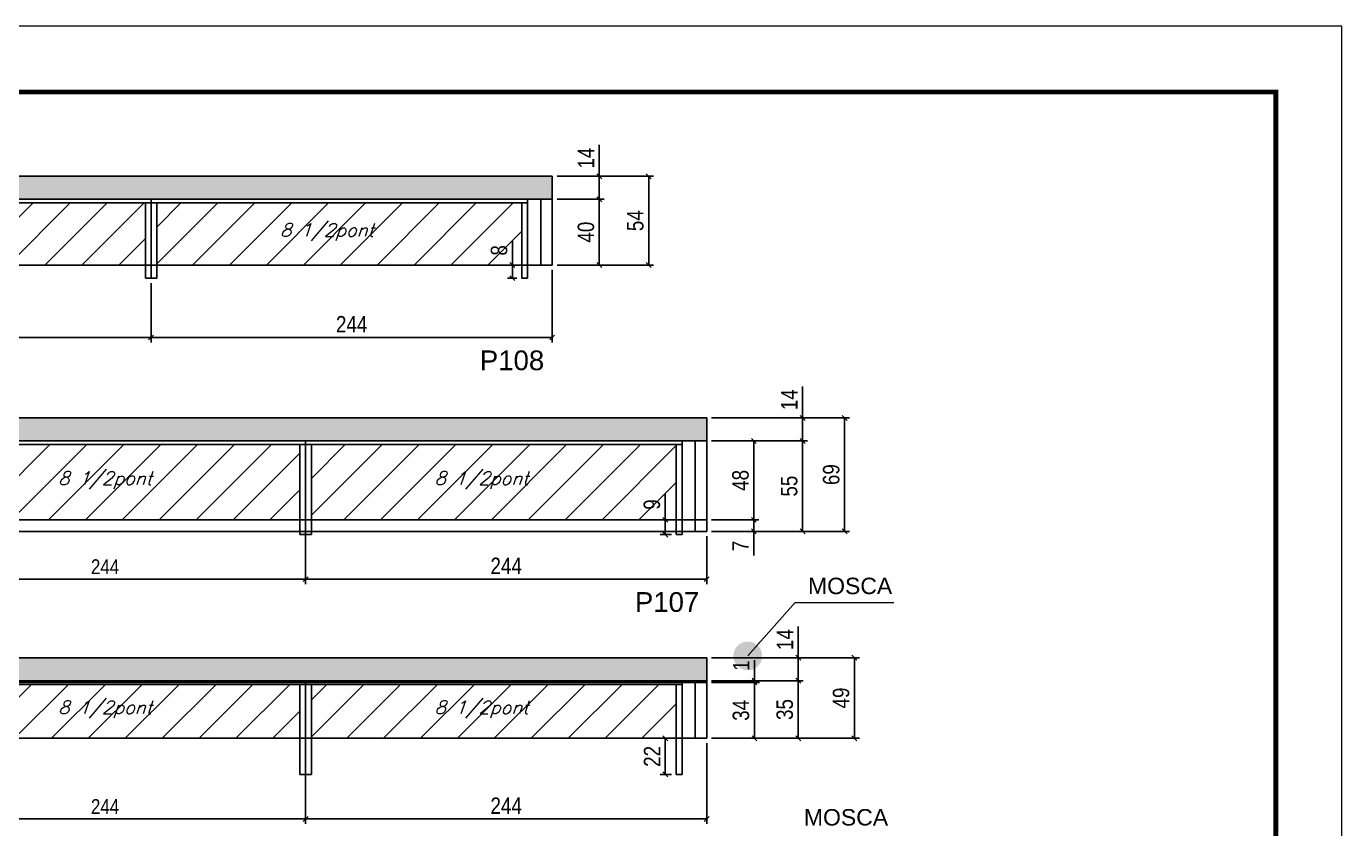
# Model space of a CAD drawing. Extents: x 2603 to 22413, y 1253 to 30260.
# Drawn here: x 3288 to 4088, y 27084 to 27572 of the extents above; entities that cross this region are included whole.
import ezdxf

# ---------------------------------------------------------------- set-up
doc = ezdxf.new("R2010")
doc.units = 0
doc.linetypes.add('DASHED', pattern=[0.75, 0.5, -0.25])
for name, color, linetype in [('5', 5, 'Continuous'), ('COTA', 241, 'Continuous'), ('Painéis', 200, 'Continuous'), ('SARR_2.2x7', 40, 'Continuous'), ('SARR_3.5x7', 81, 'Continuous'), ('texto', 7, 'Continuous')]:
    doc.layers.add(name, color=color, linetype=linetype)
for name, color, linetype, lineweight in [('CARIMBO', 255, 'Continuous', 9), ('Folhas', 255, 'Continuous', 9), ('Hachura', 251, 'Continuous', 9), ('SARRAFO DE PRESSAO', 251, 'DASHED', 9)]:
    doc.layers.add(name, color=color, linetype=linetype, lineweight=lineweight)
doc.styles.add('ARIAL', font='arial.ttf')
doc.styles.add('COTA TECNICA', font='techl___.ttf', dxfattribs={"height": 10})
doc.styles.add('COTA TECNICA-50', font='techl___.ttf', dxfattribs={"height": 9})
doc.styles.add('Romans', font='romans.shx')
doc.styles.get("Standard").update_dxf_attribs({"font": 'arial.ttf'})
doc.dimstyles.new('3x', dxfattribs={"dimtxt": 10, "dimasz": 5, "dimexe": 7, "dimexo": 5, "dimgap": 4, "dimtad": 1, "dimdec": 4, "dimlfac": 0.333333, "dimdsep": 46, "dimtxsty": 'Standard', "dimblk": 'DOT', "dimcen": 0.09, "dimclrd": 1, "dimclre": 1, "dimclrt": 2, "dimadec": 0, "dimazin": 2, "dimtfac": 1, "dimtdec": 4, "dimtmove": 0, "dimatfit": 3, "dimldrblk": 'DOT', "dimfxl": 1, "dimtolj": 1, "dimtzin": 0, "dimlwd": 9, "dimlwe": 9, "dimarcsym": 0})
doc.dimstyles.new('COTA PAINEL-50', dxfattribs={"dimtxt": 9, "dimasz": 3, "dimexe": 3, "dimexo": 3, "dimgap": 3, "dimtad": 1, "dimdec": 1, "dimzin": 12, "dimdsep": 46, "dimtxsty": 'COTA TECNICA-50', "dimblk1": 'OBLIQUE', "dimblk2": 'OBLIQUE', "dimsah": 1, "dimcen": 0.9, "dimclrd": 4, "dimclre": 4, "dimclrt": 240, "dimadec": 1, "dimazin": 3, "dimtfac": 1, "dimtdec": 1, "dimtmove": 0, "dimatfit": 3, "dimfxl": 1, "dimtolj": 1, "dimtzin": 12, "dimarcsym": 0})
doc.dimstyles.new('PAINEL', dxfattribs={"dimtxt": 10, "dimasz": 3, "dimexe": 3, "dimexo": 3, "dimgap": 3, "dimtad": 1, "dimdec": 1, "dimzin": 12, "dimdsep": 46, "dimtxsty": 'COTA TECNICA', "dimblk1": 'OBLIQUE', "dimblk2": 'OBLIQUE', "dimsah": 1, "dimcen": 0.9, "dimclrd": 4, "dimclre": 4, "dimclrt": 240, "dimadec": 1, "dimazin": 3, "dimtfac": 1, "dimtdec": 1, "dimtmove": 0, "dimatfit": 3, "dimfxl": 1, "dimtolj": 1, "dimtzin": 12, "dimarcsym": 0})

# ---------------------------------------------------------------- blocks, each defined once
blk = doc.blocks.new('9999999999')
at = {"layer": 'Folhas'}
blk.add_lwpolyline([(98138.98, 34190.21), (99623.98, 34190.21), (99623.98, 35240.21), (98138.98, 35240.21)], close=True, dxfattribs=at)
at = {"layer": 'Folhas', "color": 30, "const_width": 3}
blk.add_lwpolyline([(98213.98, 34230.21), (99583.98, 34230.21), (99583.98, 35200.21), (98213.98, 35200.21)], close=True, dxfattribs=at)
blk = doc.blocks.new('_Oblique')
at = {"color": 0, "linetype": 'ByBlock', "lineweight": -2}
blk.add_line((-0.5, -0.5), (0.5, 0.5), dxfattribs=at)
blk = doc.blocks.new('*D577')
at = {"layer": 'COTA', "color": 4, "linetype": 'ByBlock', "lineweight": -2, "transparency": 16777216}
for p, q in [((3119.71, 27415.76), (3119.71, 27379.67)), ((3363.71, 27415.76), (3363.71, 27379.67)), ((3363.71, 27382.67), (3119.71, 27382.67))]:
    blk.add_line(p, q, dxfattribs=at)
at = {"layer": 'Defpoints', "color": 0, "linetype": 'ByBlock', "transparency": 16777216}
for p in [(3119.71, 27418.76), (3363.71, 27418.76), (3119.71, 27382.67)]:
    blk.add_point(p, dxfattribs=at)
at = {"layer": 'COTA', "color": 4, "linetype": 'ByBlock', "lineweight": -2, "transparency": 16777216, "xscale": 3, "yscale": 3, "zscale": 3, "rotation": 180}
blk.add_blockref('_Oblique', (3119.71, 27382.67), dxfattribs=at)
at = {"layer": 'COTA', "color": 4, "linetype": 'ByBlock', "lineweight": -2, "transparency": 16777216, "xscale": 3, "yscale": 3, "zscale": 3}
blk.add_blockref('_Oblique', (3363.71, 27382.67), dxfattribs=at)
at = {"layer": 'COTA', "color": 240, "linetype": 'ByBlock', "transparency": 16777216, "insert": (3241.71, 27390.24), "char_height": 9, "attachment_point": 5, "style": 'COTA TECNICA-50'}
blk.add_mtext('\\A1;244', dxfattribs=at)
blk = doc.blocks.new('*D2988')
at = {"layer": 'COTA', "color": 4, "linetype": 'ByBlock', "lineweight": -2, "transparency": 16777216}
for p, q in [((3607.71, 27423.76), (3607.71, 27379.67)), ((3363.71, 27415.76), (3363.71, 27379.67)), ((3363.71, 27382.67), (3607.71, 27382.67))]:
    blk.add_line(p, q, dxfattribs=at)
at = {"layer": 'Defpoints', "color": 0, "linetype": 'ByBlock', "transparency": 16777216}
for p in [(3607.71, 27426.76), (3363.71, 27418.76), (3607.71, 27382.67)]:
    blk.add_point(p, dxfattribs=at)
at = {"layer": 'COTA', "color": 4, "linetype": 'ByBlock', "lineweight": -2, "transparency": 16777216, "xscale": 3, "yscale": 3, "zscale": 3, "rotation": 180}
blk.add_blockref('_Oblique', (3363.71, 27382.67), dxfattribs=at)
at = {"layer": 'COTA', "color": 4, "linetype": 'ByBlock', "lineweight": -2, "transparency": 16777216, "xscale": 3, "yscale": 3, "zscale": 3}
blk.add_blockref('_Oblique', (3607.71, 27382.67), dxfattribs=at)
at = {"layer": 'COTA', "color": 240, "linetype": 'ByBlock', "transparency": 16777216, "insert": (3485.71, 27390.74), "char_height": 10, "attachment_point": 5, "style": 'COTA TECNICA'}
blk.add_mtext('\\A1;244', dxfattribs=at)
blk = doc.blocks.new('*D2989')
at = {"layer": 'COTA', "color": 4, "linetype": 'ByBlock', "lineweight": -2, "transparency": 16777216}
for p, q in [((3610.71, 27466.76), (3639.37, 27466.76)), ((3636.37, 27466.76), (3636.37, 27426.76)), ((3610.71, 27426.76), (3639.37, 27426.76))]:
    blk.add_line(p, q, dxfattribs=at)
at = {"layer": 'Defpoints', "color": 0, "linetype": 'ByBlock', "transparency": 16777216}
for p in [(3607.71, 27466.76), (3607.71, 27426.76), (3636.37, 27426.76)]:
    blk.add_point(p, dxfattribs=at)
at = {"layer": 'COTA', "color": 4, "linetype": 'ByBlock', "lineweight": -2, "transparency": 16777216, "xscale": 3, "yscale": 3, "zscale": 3}
for p, rotation in [((3636.37, 27466.76), 90), ((3636.37, 27426.76), 270)]:
    blk.add_blockref('_Oblique', p, dxfattribs=dict(at, rotation=rotation))
at = {"layer": 'COTA', "color": 240, "linetype": 'ByBlock', "transparency": 16777216, "insert": (3628.27, 27446.76), "char_height": 10, "attachment_point": 5, "rotation": 90, "style": 'COTA TECNICA'}
blk.add_mtext('\\A1;40', dxfattribs=at)
blk = doc.blocks.new('*D2990')
at = {"layer": 'COTA', "color": 4, "linetype": 'ByBlock', "lineweight": -2, "transparency": 16777216}
for p, q in [((3636.37, 27480.76), (3636.37, 27499.88)), ((3610.71, 27480.76), (3639.37, 27480.76)), ((3636.37, 27466.76), (3636.37, 27480.76)), ((3610.71, 27466.76), (3639.37, 27466.76))]:
    blk.add_line(p, q, dxfattribs=at)
at = {"layer": 'Defpoints', "color": 0, "linetype": 'ByBlock', "transparency": 16777216}
for p in [(3607.71, 27480.76), (3636.37, 27480.76), (3607.71, 27466.76)]:
    blk.add_point(p, dxfattribs=at)
at = {"layer": 'COTA', "color": 4, "linetype": 'ByBlock', "lineweight": -2, "transparency": 16777216, "xscale": 3, "yscale": 3, "zscale": 3}
for p, rotation in [((3636.37, 27480.76), 90), ((3636.37, 27466.76), 270)]:
    blk.add_blockref('_Oblique', p, dxfattribs=dict(at, rotation=rotation))
at = {"layer": 'COTA', "color": 240, "linetype": 'ByBlock', "transparency": 16777216, "insert": (3628.3, 27491.82), "char_height": 10, "attachment_point": 5, "rotation": 90, "style": 'COTA TECNICA'}
blk.add_mtext('\\A1;14', dxfattribs=at)
blk = doc.blocks.new('*D2991')
at = {"layer": 'COTA', "color": 4, "linetype": 'ByBlock', "lineweight": -2, "transparency": 16777216}
for p, q in [((3610.71, 27480.76), (3669.42, 27480.76)), ((3666.42, 27426.76), (3666.42, 27480.76)), ((3610.71, 27426.76), (3669.42, 27426.76))]:
    blk.add_line(p, q, dxfattribs=at)
at = {"layer": 'Defpoints', "color": 0, "linetype": 'ByBlock', "transparency": 16777216}
for p in [(3607.71, 27480.76), (3666.42, 27480.76), (3607.71, 27426.76)]:
    blk.add_point(p, dxfattribs=at)
at = {"layer": 'COTA', "color": 4, "linetype": 'ByBlock', "lineweight": -2, "transparency": 16777216, "xscale": 3, "yscale": 3, "zscale": 3}
for p, rotation in [((3666.42, 27480.76), 90), ((3666.42, 27426.76), 270)]:
    blk.add_blockref('_Oblique', p, dxfattribs=dict(at, rotation=rotation))
at = {"layer": 'COTA', "color": 240, "linetype": 'ByBlock', "transparency": 16777216, "insert": (3658.31, 27453.76), "char_height": 10, "attachment_point": 5, "rotation": 90, "style": 'COTA TECNICA'}
blk.add_mtext('\\A1;54', dxfattribs=at)
blk = doc.blocks.new('*D578')
at = {"layer": 'COTA', "color": 4, "linetype": 'ByBlock', "lineweight": -2, "transparency": 16777216}
for p, q in [((3213.71, 27268.73), (3213.71, 27232.64)), ((3457.71, 27268.73), (3457.71, 27232.64)), ((3457.71, 27235.64), (3213.71, 27235.64))]:
    blk.add_line(p, q, dxfattribs=at)
at = {"layer": 'Defpoints', "color": 0, "linetype": 'ByBlock', "transparency": 16777216}
for p in [(3213.71, 27271.73), (3457.71, 27271.73), (3213.71, 27235.64)]:
    blk.add_point(p, dxfattribs=at)
at = {"layer": 'COTA', "color": 4, "linetype": 'ByBlock', "lineweight": -2, "transparency": 16777216, "xscale": 3, "yscale": 3, "zscale": 3, "rotation": 180}
blk.add_blockref('_Oblique', (3213.71, 27235.64), dxfattribs=at)
at = {"layer": 'COTA', "color": 4, "linetype": 'ByBlock', "lineweight": -2, "transparency": 16777216, "xscale": 3, "yscale": 3, "zscale": 3}
blk.add_blockref('_Oblique', (3457.71, 27235.64), dxfattribs=at)
at = {"layer": 'COTA', "color": 240, "linetype": 'ByBlock', "transparency": 16777216, "insert": (3335.71, 27243.21), "char_height": 9, "attachment_point": 5, "style": 'COTA TECNICA-50'}
blk.add_mtext('\\A1;244', dxfattribs=at)
blk = doc.blocks.new('*D2993')
at = {"layer": 'COTA', "color": 4, "linetype": 'ByBlock', "lineweight": -2, "transparency": 16777216}
for p, q in [((3457.71, 27268.73), (3457.71, 27232.64)), ((3701.71, 27261.73), (3701.71, 27232.64)), ((3457.71, 27235.64), (3701.71, 27235.64))]:
    blk.add_line(p, q, dxfattribs=at)
at = {"layer": 'Defpoints', "color": 0, "linetype": 'ByBlock', "transparency": 16777216}
for p in [(3457.71, 27271.73), (3701.71, 27264.73), (3701.71, 27235.64)]:
    blk.add_point(p, dxfattribs=at)
at = {"layer": 'COTA', "color": 4, "linetype": 'ByBlock', "lineweight": -2, "transparency": 16777216, "xscale": 3, "yscale": 3, "zscale": 3, "rotation": 180}
blk.add_blockref('_Oblique', (3457.71, 27235.64), dxfattribs=at)
at = {"layer": 'COTA', "color": 4, "linetype": 'ByBlock', "lineweight": -2, "transparency": 16777216, "xscale": 3, "yscale": 3, "zscale": 3}
blk.add_blockref('_Oblique', (3701.71, 27235.64), dxfattribs=at)
at = {"layer": 'COTA', "color": 240, "linetype": 'ByBlock', "transparency": 16777216, "insert": (3579.71, 27243.72), "char_height": 10, "attachment_point": 5, "style": 'COTA TECNICA'}
blk.add_mtext('\\A1;244', dxfattribs=at)
blk = doc.blocks.new('*D2994')
at = {"layer": 'COTA', "color": 4, "linetype": 'ByBlock', "lineweight": -2, "transparency": 16777216}
for p, q in [((3704.71, 27319.73), (3733.37, 27319.73)), ((3730.37, 27319.73), (3730.37, 27271.73)), ((3704.71, 27271.73), (3733.37, 27271.73))]:
    blk.add_line(p, q, dxfattribs=at)
at = {"layer": 'Defpoints', "color": 0, "linetype": 'ByBlock', "transparency": 16777216}
for p in [(3701.71, 27319.73), (3701.71, 27271.73), (3730.37, 27271.73)]:
    blk.add_point(p, dxfattribs=at)
at = {"layer": 'COTA', "color": 4, "linetype": 'ByBlock', "lineweight": -2, "transparency": 16777216, "xscale": 3, "yscale": 3, "zscale": 3}
for p, rotation in [((3730.37, 27319.73), 90), ((3730.37, 27271.73), 270)]:
    blk.add_blockref('_Oblique', p, dxfattribs=dict(at, rotation=rotation))
at = {"layer": 'COTA', "color": 240, "linetype": 'ByBlock', "transparency": 16777216, "insert": (3722.28, 27295.73), "char_height": 10, "attachment_point": 5, "rotation": 90, "style": 'COTA TECNICA'}
blk.add_mtext('\\A1;48', dxfattribs=at)
blk = doc.blocks.new('*D2995')
at = {"layer": 'COTA', "color": 4, "linetype": 'ByBlock', "lineweight": -2, "transparency": 16777216}
for p, q in [((3760.01, 27333.73), (3760.01, 27352.85)), ((3704.71, 27333.73), (3763.01, 27333.73)), ((3760.01, 27319.73), (3760.01, 27333.73)), ((3704.71, 27319.73), (3763.01, 27319.73))]:
    blk.add_line(p, q, dxfattribs=at)
at = {"layer": 'Defpoints', "color": 0, "linetype": 'ByBlock', "transparency": 16777216}
for p in [(3701.71, 27333.73), (3760.01, 27333.73), (3701.71, 27319.73)]:
    blk.add_point(p, dxfattribs=at)
at = {"layer": 'COTA', "color": 4, "linetype": 'ByBlock', "lineweight": -2, "transparency": 16777216, "xscale": 3, "yscale": 3, "zscale": 3}
for p, rotation in [((3760.01, 27333.73), 90), ((3760.01, 27319.73), 270)]:
    blk.add_blockref('_Oblique', p, dxfattribs=dict(at, rotation=rotation))
at = {"layer": 'COTA', "color": 240, "linetype": 'ByBlock', "transparency": 16777216, "insert": (3751.93, 27344.79), "char_height": 10, "attachment_point": 5, "rotation": 90, "style": 'COTA TECNICA'}
blk.add_mtext('\\A1;14', dxfattribs=at)
blk = doc.blocks.new('*D2996')
at = {"layer": 'COTA', "color": 4, "linetype": 'ByBlock', "lineweight": -2, "transparency": 16777216}
for p, q in [((3704.71, 27333.73), (3788.6, 27333.73)), ((3785.6, 27264.73), (3785.6, 27333.73)), ((3704.71, 27264.73), (3788.6, 27264.73))]:
    blk.add_line(p, q, dxfattribs=at)
at = {"layer": 'Defpoints', "color": 0, "linetype": 'ByBlock', "transparency": 16777216}
for p in [(3701.71, 27333.73), (3785.6, 27333.73), (3701.71, 27264.73)]:
    blk.add_point(p, dxfattribs=at)
at = {"layer": 'COTA', "color": 4, "linetype": 'ByBlock', "lineweight": -2, "transparency": 16777216, "xscale": 3, "yscale": 3, "zscale": 3}
for p, rotation in [((3785.6, 27333.73), 90), ((3785.6, 27264.73), 270)]:
    blk.add_blockref('_Oblique', p, dxfattribs=dict(at, rotation=rotation))
at = {"layer": 'COTA', "color": 240, "linetype": 'ByBlock', "transparency": 16777216, "insert": (3777.47, 27299.23), "char_height": 10, "attachment_point": 5, "rotation": 90, "style": 'COTA TECNICA'}
blk.add_mtext('\\A1;69', dxfattribs=at)
blk = doc.blocks.new('*D3053')
at = {"layer": 'COTA', "color": 4, "linetype": 'ByBlock', "lineweight": -2, "transparency": 16777216}
for p, q in [((3676.47, 27271.73), (3676.47, 27287.4)), ((3680.21, 27271.73), (3673.47, 27271.73)), ((3676.47, 27262.73), (3676.47, 27271.73)), ((3680.21, 27262.73), (3673.47, 27262.73))]:
    blk.add_line(p, q, dxfattribs=at)
at = {"layer": 'Defpoints', "color": 0, "linetype": 'ByBlock', "transparency": 16777216}
for p in [(3676.47, 27271.73), (3683.21, 27271.73), (3683.21, 27262.73)]:
    blk.add_point(p, dxfattribs=at)
at = {"layer": 'COTA', "color": 4, "linetype": 'ByBlock', "lineweight": -2, "transparency": 16777216, "xscale": 3, "yscale": 3, "zscale": 3}
for p, rotation in [((3676.47, 27271.73), 90), ((3676.47, 27262.73), 270)]:
    blk.add_blockref('_Oblique', p, dxfattribs=dict(at, rotation=rotation))
at = {"layer": 'COTA', "color": 240, "linetype": 'ByBlock', "transparency": 16777216, "insert": (3668.38, 27281.06), "char_height": 10, "attachment_point": 5, "rotation": 90, "style": 'COTA TECNICA'}
blk.add_mtext('\\A1;9', dxfattribs=at)
blk = doc.blocks.new('*D611')
at = {"layer": 'COTA', "color": 4, "linetype": 'ByBlock', "lineweight": -2, "transparency": 16777216}
for p, q in [((3213.71, 27135.81), (3213.71, 27086.72)), ((3457.71, 27135.81), (3457.71, 27086.72)), ((3457.71, 27089.72), (3213.71, 27089.72))]:
    blk.add_line(p, q, dxfattribs=at)
at = {"layer": 'Defpoints', "color": 0, "linetype": 'ByBlock', "transparency": 16777216}
for p in [(3213.71, 27138.81), (3457.71, 27138.81), (3213.71, 27089.72)]:
    blk.add_point(p, dxfattribs=at)
at = {"layer": 'COTA', "color": 4, "linetype": 'ByBlock', "lineweight": -2, "transparency": 16777216, "xscale": 3, "yscale": 3, "zscale": 3, "rotation": 180}
blk.add_blockref('_Oblique', (3213.71, 27089.72), dxfattribs=at)
at = {"layer": 'COTA', "color": 4, "linetype": 'ByBlock', "lineweight": -2, "transparency": 16777216, "xscale": 3, "yscale": 3, "zscale": 3}
blk.add_blockref('_Oblique', (3457.71, 27089.72), dxfattribs=at)
at = {"layer": 'COTA', "color": 240, "linetype": 'ByBlock', "transparency": 16777216, "insert": (3335.71, 27097.29), "char_height": 9, "attachment_point": 5, "style": 'COTA TECNICA-50'}
blk.add_mtext('\\A1;244', dxfattribs=at)
blk = doc.blocks.new('*D3055')
at = {"layer": 'COTA', "color": 4, "linetype": 'ByBlock', "lineweight": -2, "transparency": 16777216}
for p, q in [((3457.71, 27135.81), (3457.71, 27086.72)), ((3701.71, 27135.81), (3701.71, 27086.72)), ((3457.71, 27089.72), (3701.71, 27089.72))]:
    blk.add_line(p, q, dxfattribs=at)
at = {"layer": 'Defpoints', "color": 0, "linetype": 'ByBlock', "transparency": 16777216}
for p in [(3457.71, 27138.81), (3701.71, 27138.81), (3701.71, 27089.72)]:
    blk.add_point(p, dxfattribs=at)
at = {"layer": 'COTA', "color": 4, "linetype": 'ByBlock', "lineweight": -2, "transparency": 16777216, "xscale": 3, "yscale": 3, "zscale": 3, "rotation": 180}
blk.add_blockref('_Oblique', (3457.71, 27089.72), dxfattribs=at)
at = {"layer": 'COTA', "color": 4, "linetype": 'ByBlock', "lineweight": -2, "transparency": 16777216, "xscale": 3, "yscale": 3, "zscale": 3}
blk.add_blockref('_Oblique', (3701.71, 27089.72), dxfattribs=at)
at = {"layer": 'COTA', "color": 240, "linetype": 'ByBlock', "transparency": 16777216, "insert": (3579.71, 27097.8), "char_height": 10, "attachment_point": 5, "style": 'COTA TECNICA'}
blk.add_mtext('\\A1;244', dxfattribs=at)
blk = doc.blocks.new('*D3056')
at = {"layer": 'COTA', "color": 4, "linetype": 'ByBlock', "lineweight": -2, "transparency": 16777216}
for p, q in [((3680.21, 27138.81), (3673.47, 27138.81)), ((3676.47, 27116.81), (3676.47, 27138.81)), ((3680.21, 27116.81), (3673.47, 27116.81))]:
    blk.add_line(p, q, dxfattribs=at)
at = {"layer": 'Defpoints', "color": 0, "linetype": 'ByBlock', "transparency": 16777216}
for p in [(3676.47, 27138.81), (3683.21, 27138.81), (3683.21, 27116.81)]:
    blk.add_point(p, dxfattribs=at)
at = {"layer": 'COTA', "color": 4, "linetype": 'ByBlock', "lineweight": -2, "transparency": 16777216, "xscale": 3, "yscale": 3, "zscale": 3}
for p, rotation in [((3676.47, 27138.81), 90), ((3676.47, 27116.81), 270)]:
    blk.add_blockref('_Oblique', p, dxfattribs=dict(at, rotation=rotation))
at = {"layer": 'COTA', "color": 240, "linetype": 'ByBlock', "transparency": 16777216, "insert": (3668.47, 27127.81), "char_height": 10, "attachment_point": 5, "rotation": 90, "style": 'COTA TECNICA'}
blk.add_mtext('\\A1;22', dxfattribs=at)
blk = doc.blocks.new('*D3057')
at = {"layer": 'COTA', "color": 4, "linetype": 'ByBlock', "lineweight": -2, "transparency": 16777216}
for p, q in [((3583.51, 27426.76), (3583.51, 27441.58)), ((3586.21, 27426.76), (3580.51, 27426.76)), ((3583.51, 27418.76), (3583.51, 27426.76)), ((3586.21, 27418.76), (3580.51, 27418.76))]:
    blk.add_line(p, q, dxfattribs=at)
at = {"layer": 'Defpoints', "color": 0, "linetype": 'ByBlock', "transparency": 16777216}
for p in [(3583.51, 27426.76), (3589.21, 27426.76), (3589.21, 27418.76)]:
    blk.add_point(p, dxfattribs=at)
at = {"layer": 'COTA', "color": 4, "linetype": 'ByBlock', "lineweight": -2, "transparency": 16777216, "xscale": 3, "yscale": 3, "zscale": 3}
for p, rotation in [((3583.51, 27426.76), 90), ((3583.51, 27418.76), 270)]:
    blk.add_blockref('_Oblique', p, dxfattribs=dict(at, rotation=rotation))
at = {"layer": 'COTA', "color": 240, "linetype": 'ByBlock', "transparency": 16777216, "insert": (3575.42, 27435.67), "char_height": 10, "attachment_point": 5, "rotation": 90, "style": 'COTA TECNICA'}
blk.add_mtext('\\A1;8', dxfattribs=at)
blk = doc.blocks.new('*D3058')
at = {"layer": 'COTA', "color": 4, "linetype": 'ByBlock', "lineweight": -2, "transparency": 16777216}
for p, q in [((3704.71, 27271.73), (3733.37, 27271.73)), ((3730.37, 27271.73), (3730.37, 27264.73)), ((3704.71, 27264.73), (3733.37, 27264.73)), ((3730.37, 27264.73), (3730.37, 27250))]:
    blk.add_line(p, q, dxfattribs=at)
at = {"layer": 'Defpoints', "color": 0, "linetype": 'ByBlock', "transparency": 16777216}
for p in [(3701.71, 27271.73), (3701.71, 27264.73), (3730.37, 27264.73)]:
    blk.add_point(p, dxfattribs=at)
at = {"layer": 'COTA', "color": 4, "linetype": 'ByBlock', "lineweight": -2, "transparency": 16777216, "xscale": 3, "yscale": 3, "zscale": 3}
for p, rotation in [((3730.37, 27271.73), 90), ((3730.37, 27264.73), 270)]:
    blk.add_blockref('_Oblique', p, dxfattribs=dict(at, rotation=rotation))
at = {"layer": 'COTA', "color": 240, "linetype": 'ByBlock', "transparency": 16777216, "insert": (3722.3, 27255.86), "char_height": 10, "attachment_point": 5, "rotation": 90, "style": 'COTA TECNICA'}
blk.add_mtext('\\A1;7', dxfattribs=at)
blk = doc.blocks.new('*D3059')
at = {"layer": 'COTA', "color": 4, "linetype": 'ByBlock', "lineweight": -2, "transparency": 16777216}
for p, q in [((3704.71, 27319.73), (3763.01, 27319.73)), ((3760.01, 27264.73), (3760.01, 27319.73)), ((3704.71, 27264.73), (3763.01, 27264.73))]:
    blk.add_line(p, q, dxfattribs=at)
at = {"layer": 'Defpoints', "color": 0, "linetype": 'ByBlock', "transparency": 16777216}
for p in [(3701.71, 27319.73), (3760.01, 27319.73), (3701.71, 27264.73)]:
    blk.add_point(p, dxfattribs=at)
at = {"layer": 'COTA', "color": 4, "linetype": 'ByBlock', "lineweight": -2, "transparency": 16777216, "xscale": 3, "yscale": 3, "zscale": 3}
for p, rotation in [((3760.01, 27319.73), 90), ((3760.01, 27264.73), 270)]:
    blk.add_blockref('_Oblique', p, dxfattribs=dict(at, rotation=rotation))
at = {"layer": 'COTA', "color": 240, "linetype": 'ByBlock', "transparency": 16777216, "insert": (3751.9, 27292.23), "char_height": 10, "attachment_point": 5, "rotation": 90, "style": 'COTA TECNICA'}
blk.add_mtext('\\A1;55', dxfattribs=at)
blk = doc.blocks.new('*D612')
at = {"layer": 'COTA', "color": 4, "linetype": 'ByBlock', "lineweight": -2, "transparency": 16777216}
for p, q in [((3757.42, 27187.81), (3757.42, 27206.93)), ((3704.71, 27187.81), (3760.42, 27187.81)), ((3757.42, 27173.81), (3757.42, 27187.81)), ((3704.71, 27173.81), (3760.42, 27173.81))]:
    blk.add_line(p, q, dxfattribs=at)
at = {"layer": 'Defpoints', "color": 0, "linetype": 'ByBlock', "transparency": 16777216}
for p in [(3701.71, 27187.81), (3757.42, 27187.81), (3701.71, 27173.81)]:
    blk.add_point(p, dxfattribs=at)
at = {"layer": 'COTA', "color": 4, "linetype": 'ByBlock', "lineweight": -2, "transparency": 16777216, "xscale": 3, "yscale": 3, "zscale": 3}
for p, rotation in [((3757.42, 27187.81), 90), ((3757.42, 27173.81), 270)]:
    blk.add_blockref('_Oblique', p, dxfattribs=dict(at, rotation=rotation))
at = {"layer": 'COTA', "color": 240, "linetype": 'ByBlock', "transparency": 16777216, "insert": (3749.35, 27198.87), "char_height": 10, "attachment_point": 5, "rotation": 90, "style": 'COTA TECNICA'}
blk.add_mtext('\\A1;14', dxfattribs=at)
blk = doc.blocks.new('*D613')
at = {"layer": 'COTA', "color": 4, "linetype": 'ByBlock', "lineweight": -2, "transparency": 16777216}
for p, q in [((3704.71, 27173.81), (3760.42, 27173.81)), ((3757.42, 27173.81), (3757.42, 27138.81)), ((3704.71, 27138.81), (3760.42, 27138.81))]:
    blk.add_line(p, q, dxfattribs=at)
at = {"layer": 'Defpoints', "color": 0, "linetype": 'ByBlock', "transparency": 16777216}
for p in [(3701.71, 27173.81), (3701.71, 27138.81), (3757.42, 27138.81)]:
    blk.add_point(p, dxfattribs=at)
at = {"layer": 'COTA', "color": 4, "linetype": 'ByBlock', "lineweight": -2, "transparency": 16777216, "xscale": 3, "yscale": 3, "zscale": 3}
for p, rotation in [((3757.42, 27173.81), 90), ((3757.42, 27138.81), 270)]:
    blk.add_blockref('_Oblique', p, dxfattribs=dict(at, rotation=rotation))
at = {"layer": 'COTA', "color": 240, "linetype": 'ByBlock', "transparency": 16777216, "insert": (3749.2, 27156.31), "char_height": 10, "attachment_point": 5, "rotation": 90, "style": 'COTA TECNICA'}
blk.add_mtext('\\A1;35', dxfattribs=at)
blk = doc.blocks.new('*D614')
at = {"layer": 'COTA', "color": 4, "linetype": 'ByBlock', "lineweight": -2, "transparency": 16777216}
for p, q in [((3704.71, 27187.81), (3794.57, 27187.81)), ((3791.57, 27138.81), (3791.57, 27187.81)), ((3704.71, 27138.81), (3794.57, 27138.81))]:
    blk.add_line(p, q, dxfattribs=at)
at = {"layer": 'Defpoints', "color": 0, "linetype": 'ByBlock', "transparency": 16777216}
for p in [(3701.71, 27187.81), (3791.57, 27187.81), (3701.71, 27138.81)]:
    blk.add_point(p, dxfattribs=at)
at = {"layer": 'COTA', "color": 4, "linetype": 'ByBlock', "lineweight": -2, "transparency": 16777216, "xscale": 3, "yscale": 3, "zscale": 3}
for p, rotation in [((3791.57, 27187.81), 90), ((3791.57, 27138.81), 270)]:
    blk.add_blockref('_Oblique', p, dxfattribs=dict(at, rotation=rotation))
at = {"layer": 'COTA', "color": 240, "linetype": 'ByBlock', "transparency": 16777216, "insert": (3783.46, 27163.31), "char_height": 10, "attachment_point": 5, "rotation": 90, "style": 'COTA TECNICA'}
blk.add_mtext('\\A1;49', dxfattribs=at)
blk = doc.blocks.new('*D615')
at = {"layer": 'COTA', "color": 4, "linetype": 'ByBlock', "lineweight": -2, "transparency": 16777216}
for p, q in [((3704.71, 27172.81), (3733.78, 27172.81)), ((3730.78, 27138.81), (3730.78, 27172.81)), ((3704.71, 27138.81), (3733.78, 27138.81))]:
    blk.add_line(p, q, dxfattribs=at)
at = {"layer": 'Defpoints', "color": 0, "linetype": 'ByBlock', "transparency": 16777216}
for p in [(3701.71, 27172.81), (3730.78, 27172.81), (3701.71, 27138.81)]:
    blk.add_point(p, dxfattribs=at)
at = {"layer": 'COTA', "color": 4, "linetype": 'ByBlock', "lineweight": -2, "transparency": 16777216, "xscale": 3, "yscale": 3, "zscale": 3}
for p, rotation in [((3730.78, 27172.81), 90), ((3730.78, 27138.81), 270)]:
    blk.add_blockref('_Oblique', p, dxfattribs=dict(at, rotation=rotation))
at = {"layer": 'COTA', "color": 240, "linetype": 'ByBlock', "transparency": 16777216, "insert": (3722.56, 27155.81), "char_height": 10, "attachment_point": 5, "rotation": 90, "style": 'COTA TECNICA'}
blk.add_mtext('\\A1;34', dxfattribs=at)
blk = doc.blocks.new('*D616')
at = {"layer": 'COTA', "color": 4, "linetype": 'ByBlock', "lineweight": -2, "transparency": 16777216}
for p, q in [((3730.78, 27173.81), (3730.78, 27186.4)), ((3704.71, 27173.81), (3733.78, 27173.81)), ((3730.78, 27172.81), (3730.78, 27173.81)), ((3704.71, 27172.81), (3733.78, 27172.81)), ((3730.78, 27172.81), (3730.78, 27169.81))]:
    blk.add_line(p, q, dxfattribs=at)
at = {"layer": 'Defpoints', "color": 0, "linetype": 'ByBlock', "transparency": 16777216}
for p in [(3701.71, 27173.81), (3730.78, 27173.81), (3701.71, 27172.81)]:
    blk.add_point(p, dxfattribs=at)
at = {"layer": 'COTA', "color": 4, "linetype": 'ByBlock', "lineweight": -2, "transparency": 16777216, "xscale": 3, "yscale": 3, "zscale": 3}
for p, rotation in [((3730.78, 27173.81), 270), ((3730.78, 27172.81), 90)]:
    blk.add_blockref('_Oblique', p, dxfattribs=dict(at, rotation=rotation))
at = {"layer": 'COTA', "color": 240, "linetype": 'ByBlock', "transparency": 16777216, "insert": (3722.72, 27183.1), "char_height": 10, "attachment_point": 5, "rotation": 90, "style": 'COTA TECNICA'}
blk.add_mtext('\\A1;1', dxfattribs=at)
blk = doc.blocks.new('_Dot')
at = {"color": 0, "linetype": 'ByBlock', "lineweight": -2}
blk.add_line((-0.5, 0), (-1, 0), dxfattribs=at)
at = {"color": 0, "linetype": 'ByBlock', "const_width": 0.5}
blk.add_lwpolyline([(-0.25, 0, 1), (0.25, 0, 1)], format="xyb", close=True, dxfattribs=at)

msp = doc.modelspace()

# ---------------------------------------------------------------- hatches: boundary and pattern name
at = {"layer": 'COTA', "linetype": 'ByBlock'}
h = msp.add_hatch(dxfattribs=at)
h.set_pattern_fill('AR-CONC', color=256, scale=0.03)
h.set_pattern_definition([(50, (-129805.866, -5171.2233), (5.46554007, -0.47817257), [0.5715, -6.2865]), (355, (-129805.866, -5171.2233), (-1.05730264, 5.73170536), [0.4572, -5.02921753]), (100.4514447, (-129805.4107, -5171.263), (4.40823741, 5.25353256), [0.48570026, -5.34270734]), (46.1842, (-129805.866, -5169.699), (8.13237123, -1.26126984), [0.85725, -9.42975]), (96.6355576, (-129805.1885, -5169.8044), (7.122124, 7.42278374), [0.7285507, -8.01406824]), (351.184151, (-129805.866, -5169.699), (7.122124, 7.42278374), [0.685799, -7.54379196]), (21, (-129805.104, -5170.0803), (4.54843174, -3.06795595), [0.5715, -6.2865]), (326, (-129805.104, -5170.0803), (1.85406085, 5.52563898), [0.4572, -5.0292]), (71.451445, (-129804.725, -5170.336), (6.40249258, 2.45768307), [0.48570026, -5.34269813]), (37.5, (-129805.8662, -5171.2233), (0.092658098, 2.536651166), [0, -4.96824, 0, -5.1054, 0, -5.04825]), (7.5, (-129805.8662, -5171.2233), (2.004589875, 3.005417245), [0, -2.91084, 0, -4.85394, 0, -1.92405]), (327.5, (-129807.5654, -5171.2233), (4.067717855, -0.17186232), [0, -1.905, 0, -5.9436, 0, -7.8867]), (317.5, (-129808.3274, -5171.2233), (4.44387544, 0.76279473), [0, -2.4765, 0, -3.94716, 0, -5.6007])])
h.paths.add_polyline_path([(2986.71, 27480.76), (2986.71, 27466.76), (3607.71, 27466.76), (3607.71, 27480.76)])
h = msp.add_hatch(dxfattribs=at)
h.set_pattern_fill('AR-CONC', color=256, scale=0.03)
h.set_pattern_definition([(50, (-129711.866, -5318.2514), (5.46554007, -0.47817257), [0.5715, -6.2865]), (355, (-129711.866, -5318.2514), (-1.05730264, 5.73170536), [0.4572, -5.02921753]), (100.4514447, (-129711.4107, -5318.291), (4.40823741, 5.25353256), [0.48570026, -5.34270734]), (46.1842, (-129711.866, -5316.7274), (8.13237123, -1.26126984), [0.85725, -9.42975]), (96.6355576, (-129711.1885, -5316.8325), (7.122124, 7.42278374), [0.7285507, -8.01406824]), (351.184151, (-129711.866, -5316.727), (7.122124, 7.42278374), [0.685799, -7.54379196]), (21, (-129711.104, -5317.1084), (4.54843174, -3.06795595), [0.5715, -6.2865]), (326, (-129711.104, -5317.1084), (1.85406085, 5.52563898), [0.4572, -5.0292]), (71.451445, (-129710.725, -5317.364), (6.40249258, 2.45768307), [0.48570026, -5.34269813]), (37.5, (-129711.8662, -5318.2514), (0.092658098, 2.536651166), [0, -4.96824, 0, -5.1054, 0, -5.04825]), (7.5, (-129711.8662, -5318.2514), (2.004589875, 3.005417245), [0, -2.91084, 0, -4.85394, 0, -1.92405]), (327.5, (-129713.5654, -5318.2514), (4.067717855, -0.17186232), [0, -1.905, 0, -5.9436, 0, -7.8867]), (317.5, (-129714.3274, -5318.2514), (4.44387544, 0.76279473), [0, -2.4765, 0, -3.94716, 0, -5.6007])])
h.paths.add_polyline_path([(2986.71, 27333.73), (2986.71, 27319.73), (3701.71, 27319.73), (3701.71, 27333.73)])
h = msp.add_hatch(dxfattribs=at)
h.set_pattern_fill('AR-CONC', color=256, scale=0.03)
h.set_pattern_definition([(50, (-129711.866, -5464.169), (5.46554007, -0.47817257), [0.5715, -6.2865]), (355, (-129711.866, -5464.169), (-1.05730264, 5.73170536), [0.4572, -5.02921753]), (100.4514447, (-129711.4107, -5464.209), (4.40823741, 5.25353256), [0.48570026, -5.34270734]), (46.1842, (-129711.866, -5462.645), (8.13237123, -1.26126984), [0.85725, -9.42975]), (96.6355576, (-129711.1885, -5462.75), (7.122124, 7.42278374), [0.7285507, -8.01406824]), (351.184151, (-129711.866, -5462.645), (7.122124, 7.42278374), [0.685799, -7.54379196]), (21, (-129711.104, -5463.026), (4.54843174, -3.06795595), [0.5715, -6.2865]), (326, (-129711.104, -5463.026), (1.85406085, 5.52563898), [0.4572, -5.0292]), (71.451445, (-129710.725, -5463.2817), (6.40249258, 2.45768307), [0.48570026, -5.34269813]), (37.5, (-129711.8662, -5464.169), (0.092658098, 2.536651166), [0, -4.96824, 0, -5.1054, 0, -5.04825]), (7.5, (-129711.8662, -5464.169), (2.004589875, 3.005417245), [0, -2.91084, 0, -4.85394, 0, -1.92405]), (327.5, (-129713.5654, -5464.169), (4.067717855, -0.17186232), [0, -1.905, 0, -5.9436, 0, -7.8867]), (317.5, (-129714.3274, -5464.169), (4.44387544, 0.76279473), [0, -2.4765, 0, -3.94716, 0, -5.6007])])
h.paths.add_polyline_path([(2986.71, 27187.81), (2986.71, 27173.81), (3701.71, 27173.81), (3701.71, 27187.81)])
at = {"layer": 'Hachura', "linetype": 'ByBlock'}
h = msp.add_hatch(dxfattribs=at)
h.set_pattern_fill('ANSI31', color=256, scale=5)
h.set_pattern_definition([(45, (-126418.031, -5371.03), (-11.2253202, 11.2253202), [])])
h.paths.add_polyline_path([(3116.21, 27426.76), (3116.21, 27464.56), (3005.21, 27464.56), (3005.21, 27426.76)])
h.paths.add_polyline_path([(3360.21, 27426.76), (3360.21, 27464.56), (3123.21, 27464.56), (3123.21, 27426.76)])
h.paths.add_polyline_path([(3589.21, 27426.76), (3589.21, 27464.56), (3367.21, 27464.56), (3367.21, 27426.76)])
h.paths.add_polyline_path([(3683.21, 27271.73), (3683.21, 27317.53), (3461.21, 27317.53), (3461.21, 27271.73)])
h.paths.add_polyline_path([(3454.21, 27271.73), (3454.21, 27317.53), (3217.21, 27317.53), (3217.21, 27271.73)])
h.paths.add_polyline_path([(3005.21, 27317.53), (3005.21, 27271.73), (3210.21, 27271.73), (3210.21, 27317.53)])
h.paths.add_polyline_path([(3210.21, 27138.81), (3210.21, 27171.61), (3005.21, 27171.61), (3005.21, 27138.81)])
h.paths.add_polyline_path([(3454.21, 27138.81), (3454.21, 27171.61), (3217.21, 27171.61), (3217.21, 27138.81)])
h.paths.add_polyline_path([(3461.21, 27171.61), (3461.21, 27138.81), (3683.21, 27138.81), (3683.21, 27171.61)])
h.paths.add_polyline_path([(3680.71, 26998.04), (3680.71, 27029.84), (3458.71, 27029.84), (3458.71, 26998.04)])
h.paths.add_polyline_path([(3451.71, 27029.84), (3214.71, 27029.84), (3214.71, 26998.04), (3451.71, 26998.04)])
h.paths.add_polyline_path([(3005.21, 27029.84), (3005.21, 26998.04), (3207.71, 26998.04), (3207.71, 27029.84)])
h.paths.add_polyline_path([(3003.93, 26874.79), (3003.93, 26842.99), (3217.93, 26842.99), (3217.93, 26874.79)])
h.paths.add_polyline_path([(3461.93, 26842.99), (3461.93, 26874.79), (3224.93, 26874.79), (3224.93, 26842.99)])
h.paths.add_polyline_path([(3468.93, 26874.79), (3468.93, 26842.99), (3690.93, 26842.99), (3690.93, 26874.79)])

# ---------------------------------------------------------------- linework, layer by layer
at = {"layer": 'COTA', "linetype": 'ByBlock'}
for p, q in [((3607.71, 27480.76), (2986.71, 27480.76)), ((3607.71, 27480.76), (3607.71, 27466.76)), ((3367.21, 27418.76), (3360.21, 27418.76)), ((3592.71, 27418.76), (3589.21, 27418.76)), ((3701.71, 27333.73), (2986.71, 27333.73)), ((3701.71, 27333.73), (3701.71, 27319.73)), ((3457.71, 27271.73), (3457.71, 27262.73)), ((3454.21, 27262.73), (3461.21, 27262.73)), ((3686.71, 27262.73), (3683.21, 27262.73)), ((3701.71, 27187.81), (2986.71, 27187.81)), ((3701.71, 27187.81), (3701.71, 27173.81)), ((3457.71, 27138.81), (3457.71, 27116.81)), ((3454.21, 27116.81), (3461.21, 27116.81)), ((3686.71, 27116.81), (3683.21, 27116.81))]:
    msp.add_line(p, q, dxfattribs=at)
at = {"layer": 'Painéis', "linetype": 'Continuous'}
for p, q in [((3607.71, 27466.76), (2986.71, 27466.76)), ((3363.71, 27418.76), (3363.71, 27466.76)), ((3607.71, 27426.76), (3607.71, 27466.76)), ((3607.71, 27426.76), (2986.71, 27426.76)), ((3701.71, 27319.73), (2986.71, 27319.73)), ((3457.71, 27271.73), (3457.71, 27319.73)), ((3701.71, 27271.73), (3701.71, 27319.73)), ((2986.71, 27271.73), (3701.71, 27271.73)), ((3701.71, 27173.81), (2986.71, 27173.81)), ((3457.71, 27138.81), (3457.71, 27173.81)), ((3701.71, 27138.81), (3701.71, 27173.81)), ((3701.71, 27172.81), (2986.71, 27172.81)), ((2986.71, 27138.81), (3701.71, 27138.81))]:
    msp.add_line(p, q, dxfattribs=at)
msp.add_lwpolyline([(2986.71, 27271.73), (3701.71, 27271.73), (3701.71, 27264.73), (2986.71, 27264.73)], close=True, dxfattribs=at)
at = {"layer": 'SARR_2.2x7', "linetype": 'Continuous'}
for p, q in [((3363.71, 27464.56), (3119.71, 27464.56)), ((3592.71, 27464.56), (3363.71, 27464.56)), ((3600.71, 27466.76), (3600.71, 27426.76)), ((3694.71, 27319.73), (3694.71, 27271.73)), ((3457.71, 27317.53), (3213.71, 27317.53)), ((3686.71, 27317.53), (3457.71, 27317.53)), ((3694.71, 27271.73), (3694.71, 27264.73)), ((3694.71, 27173.81), (3694.71, 27138.81)), ((3457.71, 27171.61), (3213.71, 27171.61)), ((3686.71, 27171.61), (3457.71, 27171.61))]:
    msp.add_line(p, q, dxfattribs=at)
at = {"layer": 'SARR_3.5x7'}
for p, q in [((3360.21, 27464.56), (3360.21, 27418.76)), ((3367.21, 27464.56), (3367.21, 27418.76)), ((3589.21, 27464.56), (3589.21, 27418.76)), ((3592.71, 27466.76), (3592.71, 27418.76)), ((3686.71, 27319.73), (3686.71, 27262.73)), ((3454.21, 27317.53), (3454.21, 27262.73)), ((3461.21, 27317.53), (3461.21, 27262.73)), ((3683.21, 27317.53), (3683.21, 27262.73)), ((3686.71, 27173.81), (3686.71, 27116.81)), ((3454.21, 27171.61), (3454.21, 27116.81)), ((3461.21, 27171.61), (3461.21, 27116.81)), ((3683.21, 27171.61), (3683.21, 27116.81))]:
    msp.add_line(p, q, dxfattribs=at)

# ---------------------------------------------------------------- block references
at = {"layer": 'SARRAFO DE PRESSAO', "color": 6, "linetype": 'ByBlock'}
msp.add_blockref('9999999999', (-95536.01, -7668.18), dxfattribs=at)

# ---------------------------------------------------------------- texts
at = {"layer": '5', "linetype": 'Continuous'}
for s, p in [('P108', (3563.71, 27362.77)), ('P107', (3658.03, 27215.74))]:
    msp.add_text(s, height=12, rotation=359.99996, dxfattribs=at).set_placement(p)
at = {"layer": 'CARIMBO', "style": 'ARIAL'}
for p in [(3763.33, 27226.52), (3760.83, 27085.74)]:
    msp.add_text('MOSCA', height=10, dxfattribs=at).set_placement(p)
at = {"layer": 'texto', "color": 2, "char_height": 8, "attachment_point": 5, "style": 'Romans'}
for insert in [(3470.71, 27446.76), (3335.71, 27295.73), (3564.71, 27295.73), (3335.71, 27156.31), (3564.71, 27156.31)]:
    msp.add_mtext('{\\Q19;\\C256;8 1/2pont}', dxfattribs=dict(at, insert=insert))

# ---------------------------------------------------------------- dimensions: what is measured, and where the dimension line sits
at = {"layer": 'COTA', "linetype": 'ByBlock'}
for base, p1, p2, picture, middle in [((3636.37, 27480.76), (3607.71, 27466.76), (3607.71, 27480.76), '*D2990', (3628.3, 27491.82)), ((3666.42, 27480.76), (3607.71, 27426.76), (3607.71, 27480.76), '*D2991', (3658.31, 27453.76)), ((3636.37, 27426.76), (3607.71, 27466.76), (3607.71, 27426.76), '*D2989', (3628.27, 27446.76)), ((3583.51, 27426.76), (3589.21, 27418.76), (3589.21, 27426.76), '*D3057', (3575.42, 27435.67)), ((3760.01, 27333.73), (3701.71, 27319.73), (3701.71, 27333.73), '*D2995', (3751.93, 27344.79)), ((3785.6, 27333.73), (3701.71, 27264.73), (3701.71, 27333.73), '*D2996', (3777.47, 27299.23)), ((3730.37, 27271.73), (3701.71, 27319.73), (3701.71, 27271.73), '*D2994', (3722.28, 27295.73)), ((3760.01, 27319.73), (3701.71, 27264.73), (3701.71, 27319.73), '*D3059', (3751.9, 27292.23)), ((3676.47, 27271.73), (3683.21, 27262.73), (3683.21, 27271.73), '*D3053', (3668.38, 27281.06)), ((3730.37, 27264.73), (3701.71, 27271.73), (3701.71, 27264.73), '*D3058', (3722.3, 27255.86)), ((3757.42, 27187.81), (3701.71, 27173.81), (3701.71, 27187.81), '*D612', (3749.35, 27198.87)), ((3791.57, 27187.81), (3701.71, 27138.81), (3701.71, 27187.81), '*D614', (3783.46, 27163.31)), ((3730.78, 27173.81), (3701.71, 27172.81), (3701.71, 27173.81), '*D616', (3722.72, 27183.1)), ((3757.42, 27138.81), (3701.71, 27173.81), (3701.71, 27138.81), '*D613', (3749.2, 27156.31)), ((3730.78, 27172.81), (3701.71, 27138.81), (3701.71, 27172.81), '*D615', (3722.56, 27155.81)), ((3676.47, 27138.81), (3683.21, 27116.81), (3683.21, 27138.81), '*D3056', (3668.47, 27127.81))]:
    dim = msp.add_linear_dim(base=base, p1=p1, p2=p2, angle=90, dimstyle='PAINEL', dxfattribs=at)
    dim.commit()
    dim.dimension.update_dxf_attribs({"geometry": picture, "text_midpoint": middle})
for base, p1, p2, picture, middle in [((3607.71, 27382.67), (3363.71, 27418.76), (3607.71, 27426.76), '*D2988', (3485.71, 27390.74)), ((3701.71, 27235.64), (3457.71, 27271.73), (3701.71, 27264.73), '*D2993', (3579.71, 27243.72)), ((3701.71, 27089.72), (3457.71, 27138.81), (3701.71, 27138.81), '*D3055', (3579.71, 27097.8))]:
    dim = msp.add_linear_dim(base=base, p1=p1, p2=p2, dimstyle='PAINEL', dxfattribs=at)
    dim.commit()
    dim.dimension.update_dxf_attribs({"geometry": picture, "text_midpoint": middle})
for base, p1, p2, picture, middle in [((3119.71, 27382.67), (3363.71, 27418.76), (3119.71, 27418.76), '*D577', (3241.71, 27390.24)), ((3213.71, 27235.64), (3457.71, 27271.73), (3213.71, 27271.73), '*D578', (3335.71, 27243.21)), ((3213.71, 27089.72), (3457.71, 27138.81), (3213.71, 27138.81), '*D611', (3335.71, 27097.29))]:
    dim = msp.add_linear_dim(base=base, p1=p1, p2=p2, dimstyle='COTA PAINEL-50', override={"dimarcsym": 1}, dxfattribs=at)
    dim.commit()
    dim.dimension.update_dxf_attribs({"geometry": picture, "text_midpoint": middle})

# ---------------------------------------------------------------- leaders
at = {"layer": 'Hachura'}
msp.add_leader([(3726.69, 27188.92), (3755.54, 27221.52), (3815.61, 27221.52)], dimstyle='3x', override={"dimasz": 17.5, "dimgap": 4, "dimtad": 0}, dxfattribs=at)

doc.saveas('drawing.dxf')
